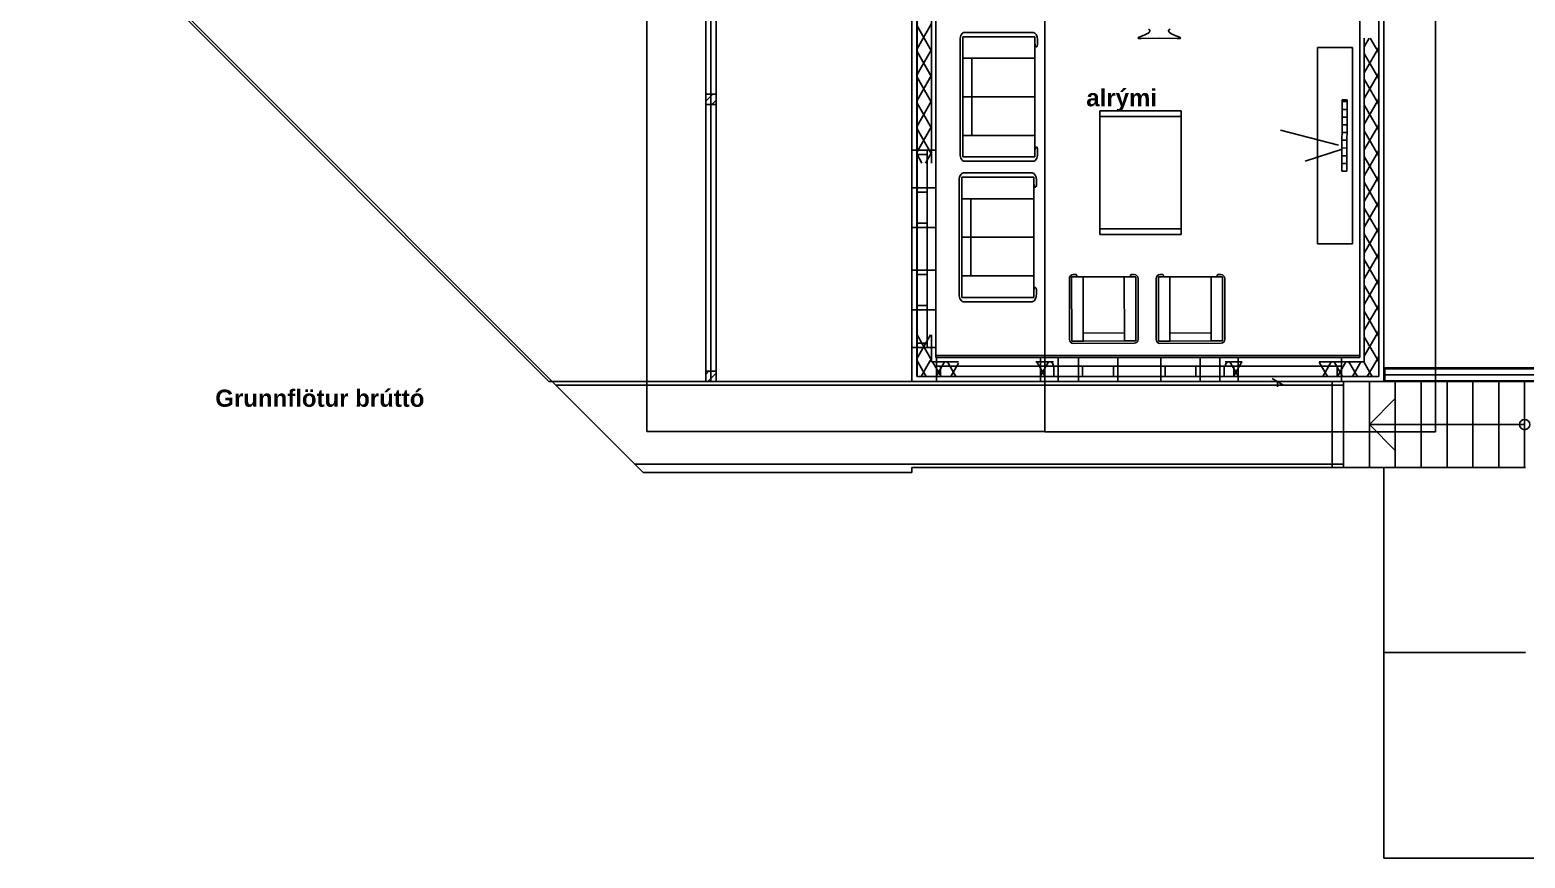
# Model space of a CAD drawing. Header units: millimetres. Extents: x -242231 to 419123, y -2399 to 525285.
# Drawn here: x -71944 to -54528, y 32485 to 42130 of the extents above; entities that cross this region are included whole.
import ezdxf

# ---------------------------------------------------------------- set-up
doc = ezdxf.new("R2010")
doc.units = ezdxf.units.MM
doc.layers.add('Grunnur', color=252, linetype='Continuous')
doc.styles.add('GENERATED_STYLE_1', font='swissb.ttf')

msp = doc.modelspace()

# ---------------------------------------------------------------- linework, layer by layer
at = {"layer": 'Grunnur', "linetype": 'Continuous'}
for p, q in [((-60121.152, 37452.991), (-60121.152, 55154.141)), ((-60121.152, 55153.107), (-60121.152, 37449.384)), ((-55571.262, 37449.384), (-55571.262, 55153.107)), ((-56171.89, 38034.093), (-56171.89, 54733.487)), ((-56232.093, 38094.077), (-56232.093, 54672.718)), ((-61611.432, 46188.546), (-61611.432, 38094.077)), ((-56452.302, 46249.316), (-56452.302, 38314.083)), ((-61671.14, 46128.496), (-61671.14, 38034.093)), ((-61671.14, 38034.093), (-61671.14, 46128.496)), ((-61670.2, 38034.083), (-61670.2, 46128.496)), ((-64072.273, 44825.194), (-64072.273, 38154.083)), ((-64012.273, 44767.503), (-64012.273, 38034.083)), ((-63952.273, 44825.194), (-63952.273, 38154.083)), ((-63952.273, 44767.503), (-63952.273, 38034.083)), ((-64072.273, 44707.377), (-64072.273, 38034.083)), ((-71944.437, 44123.173), (-64802.041, 36975.664)), ((-71944.373, 44087.206), (-65898.002, 38034.093)), ((-64760.148, 44025.277), (-64760.148, 37452.991)), ((-61391.145, 38314.083), (-61391.131, 43707.538)), ((-61671.14, 42893.578), (-61671.14, 40579.364)), ((-61611.14, 42893.578), (-61611.14, 40579.364)), ((-61441.14, 40579.364), (-61441.14, 42893.578)), ((-61391.14, 40579.364), (-61391.14, 42893.578)), ((-61611.14, 41908.962), (-61441.14, 42203.411)), ((-61441.14, 41883.917), (-61611.14, 42178.365)), ((-61108.061, 42016.971), (-61108.061, 40683.638)), ((-61078.061, 42050.305), (-60238.061, 42050.305)), ((-61078.061, 42050.305), (-61078.061, 40650.305)), ((-60258.061, 42100.305), (-61058.061, 42100.305)), ((-60238.061, 42050.305), (-60238.061, 40650.305)), ((-60208.061, 41954.471), (-60208.061, 42016.971)), ((-59039.727, 42035.716), (-59037.537, 42039.38)), ((-59036.664, 42033.069), (-59039.727, 42035.716)), ((-59037.537, 42039.38), (-59031.975, 42042.936)), ((-59030.03, 42031.167), (-59036.664, 42033.069)), ((-59031.975, 42042.936), (-59017.302, 42047.861)), ((-59015.859, 42029.518), (-59030.03, 42031.167)), ((-59017.302, 42047.861), (-58984.694, 42059.331)), ((-58999.635, 42028.854), (-59015.859, 42029.518)), ((-58789.722, 42032.993), (-58999.635, 42028.854)), ((-58984.694, 42059.331), (-58948.516, 42075.124)), ((-58948.516, 42075.124), (-58912.062, 42096.985)), ((-58899.332, 42126.835), (-58915.272, 42139.812)), ((-58912.062, 42096.985), (-58905.072, 42102.47)), ((-58905.072, 42102.47), (-58899.745, 42109.773)), ((-58899.745, 42109.773), (-58897.796, 42119.366)), ((-58897.796, 42119.366), (-58899.332, 42126.835)), ((-58789.722, 42032.993), (-58579.81, 42028.793)), ((-58681.622, 42119.335), (-58680.085, 42126.803)), ((-58679.676, 42109.741), (-58681.622, 42119.335)), ((-58680.085, 42126.803), (-58664.14, 42139.776)), ((-58674.351, 42102.437), (-58679.676, 42109.741)), ((-58667.363, 42096.949), (-58674.351, 42102.437)), ((-58630.915, 42075.078), (-58667.363, 42096.949)), ((-58594.741, 42059.274), (-58630.915, 42075.078)), ((-58562.137, 42047.795), (-58594.741, 42059.274)), ((-58579.81, 42028.793), (-58563.586, 42029.452)), ((-58563.586, 42029.452), (-58549.413, 42031.098)), ((-58547.465, 42042.865), (-58562.137, 42047.795)), ((-58549.413, 42031.098), (-58542.779, 42032.997)), ((-58541.905, 42039.308), (-58547.465, 42042.865)), ((-58542.779, 42032.997), (-58539.715, 42035.644)), ((-58539.715, 42035.644), (-58541.905, 42039.308)), ((-56451.89, 42034.773), (-56451.89, 38314.083)), ((-56401.89, 42034.773), (-56401.89, 38264.083)), ((-56401.89, 41931.647), (-56342.35, 42034.773)), ((-56231.89, 41861.231), (-56332.085, 42034.773)), ((-56231.89, 38264.083), (-56231.89, 42034.773)), ((-56171.89, 38034.083), (-56171.89, 42034.773)), ((-61611.14, 41608.962), (-61441.14, 41903.411)), ((-61441.14, 41583.917), (-61611.14, 41878.365)), ((-60238.061, 41800.305), (-61078.061, 41800.305)), ((-60230.673, 41942.226), (-60238.061, 41967.58)), ((-56536.906, 41923.11), (-56944.452, 41923.11)), ((-56944.452, 41923.11), (-56944.452, 39637.211)), ((-56536.906, 39637.211), (-56536.906, 41923.11)), ((-56401.89, 41631.647), (-56231.89, 41926.096)), ((-56231.89, 41561.231), (-56401.89, 41855.68)), ((-60973.061, 40908.638), (-60973.061, 41791.971)), ((-56401.89, 41331.647), (-56231.89, 41626.096)), ((-61611.14, 41308.962), (-61441.14, 41603.411)), ((-61441.14, 41283.917), (-61611.14, 41578.365)), ((-56231.89, 41261.231), (-56401.89, 41555.68)), ((-63952.273, 41382.317), (-64072.273, 41382.317)), ((-64072.273, 41382.317), (-64072.273, 41262.317)), ((-64072.273, 41298.561), (-63988.517, 41382.317)), ((-64002.451, 41262.317), (-63952.273, 41312.495)), ((-63952.273, 41262.317), (-63952.273, 41382.317)), ((-61611.14, 41008.962), (-61441.14, 41303.411)), ((-61441.14, 40983.917), (-61611.14, 41278.365)), ((-60238.061, 41350.305), (-61078.061, 41350.305)), ((-56658.459, 41314.408), (-56660.938, 40484.677)), ((-56601.853, 41294.504), (-56658.518, 41294.673)), ((-56601.794, 41314.239), (-56658.459, 41314.408)), ((-56604.272, 40484.508), (-56601.794, 41314.239)), ((-56401.89, 41031.647), (-56231.89, 41326.096)), ((-64072.273, 41262.317), (-63952.273, 41262.317)), ((-58536.008, 41187.487), (-59481.804, 41187.487)), ((-59481.804, 41187.487), (-59481.804, 39814.166)), ((-59481.804, 39747.081), (-59481.804, 41120.402)), ((-59481.804, 41120.402), (-58536.008, 41120.402)), ((-58536.008, 39814.166), (-58536.008, 41187.487)), ((-58536.008, 41120.402), (-58536.008, 39747.081)), ((-56602.391, 41114.505), (-56659.056, 41114.674)), ((-56602.122, 41204.505), (-56658.787, 41204.674)), ((-56231.89, 40961.231), (-56401.89, 41255.68)), ((-61611.14, 40708.962), (-61441.14, 41003.411)), ((-61441.14, 40683.917), (-61611.14, 40978.365)), ((-56703.062, 40785.895), (-57377.083, 40960.72)), ((-56602.928, 40934.506), (-56659.594, 40934.675)), ((-56602.659, 41024.505), (-56659.325, 41024.675)), ((-56401.89, 40731.647), (-56231.89, 41026.096)), ((-56231.89, 40661.231), (-56401.89, 40955.68)), ((-61078.061, 40900.305), (-60238.061, 40900.305)), ((-60230.673, 40758.384), (-60232.449, 40752.576)), ((-60227.908, 40762.993), (-60230.673, 40758.384)), ((-60224.423, 40765.952), (-60227.908, 40762.993)), ((-60220.561, 40766.971), (-60224.423, 40765.952)), ((-60216.698, 40765.952), (-60220.561, 40766.971)), ((-60213.213, 40762.993), (-60216.698, 40765.952)), ((-60210.448, 40758.384), (-60213.213, 40762.993)), ((-60208.673, 40752.576), (-60210.448, 40758.384)), ((-56603.197, 40844.506), (-56659.863, 40844.675)), ((-61671.14, 39829.364), (-61671.14, 40729.364)), ((-61671.14, 40729.364), (-61611.14, 40729.364)), ((-61671.14, 40538.726), (-61671.14, 40726.226)), ((-61611.14, 40729.364), (-61611.14, 40679.364)), ((-61611.14, 40729.364), (-61491.14, 40729.364)), ((-61611.14, 40679.364), (-61491.14, 40679.364)), ((-61611.14, 40679.364), (-61611.14, 39879.364)), ((-61491.14, 40679.364), (-61611.14, 40679.364)), ((-61611.14, 40679.364), (-61611.14, 39879.364)), ((-61553.982, 40579.364), (-61611.14, 40678.365)), ((-61512.758, 40579.364), (-61441.14, 40703.411)), ((-61491.14, 40679.364), (-61491.14, 40729.364)), ((-61491.14, 40729.364), (-61441.14, 40729.364)), ((-61491.14, 39879.364), (-61491.14, 40679.364)), ((-61491.14, 39879.364), (-61491.14, 40679.364)), ((-61441.14, 40729.364), (-61391.14, 40729.364)), ((-61391.14, 40729.364), (-61391.14, 39829.364)), ((-61391.14, 40538.726), (-61391.14, 40726.226)), ((-61391.14, 40538.726), (-61391.14, 40726.226)), ((-60238.061, 40650.305), (-61078.061, 40650.305)), ((-61058.061, 40600.305), (-60258.061, 40600.305)), ((-60232.449, 40752.576), (-60238.061, 40728.477)), ((-60208.061, 40746.138), (-60208.673, 40752.576)), ((-60208.061, 40683.638), (-60208.061, 40746.138)), ((-56660.166, 40742.962), (-57090.153, 40601.424)), ((-56603.735, 40664.507), (-56660.4, 40664.676)), ((-56603.466, 40754.507), (-56660.131, 40754.676)), ((-56451.89, 40538.726), (-56451.89, 40726.226)), ((-56451.89, 40538.726), (-56451.89, 40726.226)), ((-56401.89, 40431.647), (-56231.89, 40726.096)), ((-56231.89, 40361.231), (-56401.89, 40655.68)), ((-56171.89, 40538.726), (-56171.89, 40726.226)), ((-61090.824, 40414.512), (-60250.824, 40414.512)), ((-61090.824, 40414.512), (-61090.824, 39014.512)), ((-60270.824, 40464.512), (-61070.824, 40464.512)), ((-60250.824, 40414.512), (-60250.824, 39014.512)), ((-56660.938, 40484.677), (-56604.272, 40484.508)), ((-56604.004, 40574.507), (-56660.669, 40574.677)), ((-56401.89, 40131.647), (-56231.89, 40426.096)), ((-61671.14, 38869.376), (-61671.14, 40289.376)), ((-61671.14, 40289.376), (-61611.14, 40289.376)), ((-61611.14, 40289.376), (-61611.14, 40239.376)), ((-61611.14, 40289.376), (-61491.14, 40289.376)), ((-61611.14, 40239.376), (-61491.14, 40239.376)), ((-61611.14, 40239.376), (-61611.14, 38919.376)), ((-61491.14, 40239.376), (-61611.14, 40239.376)), ((-61611.14, 40239.376), (-61611.14, 38919.376)), ((-61491.14, 40239.376), (-61491.14, 40289.376)), ((-61491.14, 40289.376), (-61441.14, 40289.376)), ((-61491.14, 38919.376), (-61491.14, 40239.376)), ((-61491.14, 38919.376), (-61491.14, 40239.376)), ((-61441.14, 40289.376), (-61391.14, 40289.376)), ((-61391.14, 40289.376), (-61391.14, 38869.376)), ((-61120.824, 40381.178), (-61120.824, 39047.845)), ((-60243.437, 40306.433), (-60250.824, 40331.787)), ((-60220.824, 40318.678), (-60220.824, 40381.178)), ((-56231.89, 40061.231), (-56401.89, 40355.68)), ((-60250.824, 40164.512), (-61090.824, 40164.512)), ((-60985.824, 39272.845), (-60985.824, 40156.178)), ((-56401.89, 39831.647), (-56231.89, 40126.096)), ((-56231.89, 39761.231), (-56401.89, 40055.68)), ((-61671.14, 39829.364), (-61611.14, 39829.364)), ((-61491.14, 39879.364), (-61611.14, 39879.364)), ((-61611.14, 39879.364), (-61611.14, 39829.364)), ((-61611.14, 39879.364), (-61491.14, 39879.364)), ((-61611.14, 39829.364), (-61491.14, 39829.364)), ((-61491.14, 39829.364), (-61491.14, 39879.364)), ((-61491.14, 39829.364), (-61441.14, 39829.364)), ((-61441.14, 39829.364), (-61391.14, 39829.364)), ((-60250.824, 39714.512), (-61090.824, 39714.512)), ((-59481.804, 39814.166), (-58536.008, 39814.166)), ((-58536.008, 39747.081), (-59481.804, 39747.081)), ((-56401.89, 39531.647), (-56231.89, 39826.096)), ((-56231.89, 39461.231), (-56401.89, 39755.68)), ((-56944.452, 39637.211), (-56536.906, 39637.211)), ((-56401.89, 39231.647), (-56231.89, 39526.096)), ((-56231.89, 39161.231), (-56401.89, 39455.68)), ((-61671.14, 38430.243), (-61671.14, 39330.243)), ((-61671.14, 39330.243), (-61611.14, 39330.243)), ((-61611.14, 39330.243), (-61611.14, 39280.243)), ((-61611.14, 39330.243), (-61491.14, 39330.243)), ((-61611.14, 39280.243), (-61491.14, 39280.243)), ((-61611.14, 39280.243), (-61611.14, 38480.243)), ((-61491.14, 39280.243), (-61611.14, 39280.243)), ((-61611.14, 39280.243), (-61611.14, 38480.243)), ((-61491.14, 39280.243), (-61491.14, 39330.243)), ((-61491.14, 39330.243), (-61441.14, 39330.243)), ((-61491.14, 38480.243), (-61491.14, 39280.243)), ((-61491.14, 38480.243), (-61491.14, 39280.243)), ((-61441.14, 39330.243), (-61391.14, 39330.243)), ((-61391.14, 39330.243), (-61391.14, 38430.243)), ((-61090.824, 39264.512), (-60250.824, 39264.512)), ((-59833.196, 39252.275), (-59836.56, 39235.263)), ((-59836.56, 39235.263), (-59835.776, 38524.153)), ((-59823.577, 39266.705), (-59833.196, 39252.275)), ((-59809.169, 39276.355), (-59823.577, 39266.705)), ((-59809.913, 39253.07), (-59676.58, 39253.218)), ((-59809.089, 38506.404), (-59809.913, 39253.07)), ((-59792.165, 39279.757), (-59809.169, 39276.355)), ((-59758.832, 39279.793), (-59792.165, 39279.757)), ((-59755.374, 39258.119), (-59765.793, 39253.119)), ((-59758.832, 39279.793), (-59755.397, 39279.253)), ((-59755.397, 39279.253), (-59752.298, 39277.679)), ((-59752.278, 39259.701), (-59755.374, 39258.119)), ((-59752.298, 39277.679), (-59749.837, 39275.223)), ((-59749.823, 39262.161), (-59752.278, 39259.701)), ((-59749.837, 39275.223), (-59748.256, 39272.128)), ((-59748.248, 39265.261), (-59749.823, 39262.161)), ((-59748.256, 39272.128), (-59747.708, 39268.695)), ((-59747.708, 39268.695), (-59748.248, 39265.261)), ((-59672.136, 39253.222), (-59676.58, 39253.218)), ((-59676.58, 39253.218), (-59675.756, 38506.551)), ((-59672.136, 39253.222), (-59201.025, 39253.742)), ((-59196.58, 39253.747), (-59201.025, 39253.742)), ((-59196.58, 39253.747), (-59063.247, 39253.894)), ((-59195.756, 38507.081), (-59196.58, 39253.747)), ((-59124.946, 39272.815), (-59125.486, 39269.381)), ((-59125.486, 39269.381), (-59124.939, 39265.948)), ((-59123.372, 39275.915), (-59124.946, 39272.815)), ((-59124.939, 39265.948), (-59123.357, 39262.853)), ((-59120.916, 39278.375), (-59123.372, 39275.915)), ((-59123.357, 39262.853), (-59120.896, 39260.397)), ((-59117.82, 39279.957), (-59120.916, 39278.375)), ((-59120.896, 39260.397), (-59117.797, 39258.822)), ((-59114.388, 39280.505), (-59117.82, 39279.957)), ((-59117.797, 39258.822), (-59104.939, 39253.848)), ((-59081.054, 39280.541), (-59114.388, 39280.505)), ((-59064.042, 39277.177), (-59081.054, 39280.541)), ((-59049.613, 39267.559), (-59064.042, 39277.177)), ((-59063.247, 39253.894), (-59062.423, 38507.228)), ((-59039.963, 39253.15), (-59049.613, 39267.559)), ((-59036.561, 39236.146), (-59039.963, 39253.15)), ((-59035.776, 38525.035), (-59036.561, 39236.146)), ((-58823.112, 39252.275), (-58826.476, 39235.263)), ((-58826.476, 39235.263), (-58825.691, 38524.153)), ((-58813.493, 39266.705), (-58823.112, 39252.275)), ((-58799.085, 39276.355), (-58813.493, 39266.705)), ((-58799.829, 39253.07), (-58666.496, 39253.218)), ((-58799.005, 38506.404), (-58799.829, 39253.07)), ((-58782.08, 39279.757), (-58799.085, 39276.355)), ((-58748.747, 39279.793), (-58782.08, 39279.757)), ((-58745.29, 39258.119), (-58755.709, 39253.119)), ((-58748.747, 39279.793), (-58745.313, 39279.253)), ((-58745.313, 39279.253), (-58742.214, 39277.679)), ((-58742.194, 39259.701), (-58745.29, 39258.119)), ((-58742.214, 39277.679), (-58739.753, 39275.223)), ((-58739.739, 39262.161), (-58742.194, 39259.701)), ((-58739.753, 39275.223), (-58738.171, 39272.128)), ((-58738.164, 39265.261), (-58739.739, 39262.161)), ((-58738.171, 39272.128), (-58737.624, 39268.695)), ((-58737.624, 39268.695), (-58738.164, 39265.261)), ((-58662.051, 39253.222), (-58666.496, 39253.218)), ((-58666.496, 39253.218), (-58665.672, 38506.551)), ((-58662.051, 39253.222), (-58190.94, 39253.742)), ((-58186.496, 39253.747), (-58190.94, 39253.742)), ((-58186.496, 39253.747), (-58053.163, 39253.894)), ((-58185.672, 38507.081), (-58186.496, 39253.747)), ((-58114.862, 39272.815), (-58115.402, 39269.381)), ((-58115.402, 39269.381), (-58114.854, 39265.948)), ((-58113.287, 39275.915), (-58114.862, 39272.815)), ((-58114.854, 39265.948), (-58113.273, 39262.853)), ((-58110.832, 39278.375), (-58113.287, 39275.915)), ((-58113.273, 39262.853), (-58110.812, 39260.397)), ((-58107.736, 39279.957), (-58110.832, 39278.375)), ((-58110.812, 39260.397), (-58107.713, 39258.822)), ((-58104.303, 39280.505), (-58107.736, 39279.957)), ((-58107.713, 39258.822), (-58094.854, 39253.848)), ((-58070.97, 39280.541), (-58104.303, 39280.505)), ((-58053.958, 39277.177), (-58070.97, 39280.541)), ((-58039.528, 39267.559), (-58053.958, 39277.177)), ((-58053.163, 39253.894), (-58052.339, 38507.228)), ((-58029.878, 39253.15), (-58039.528, 39267.559)), ((-58026.476, 39236.146), (-58029.878, 39253.15)), ((-58025.692, 38525.035), (-58026.476, 39236.146)), ((-56401.89, 38931.647), (-56231.89, 39226.096)), ((-60250.824, 39014.512), (-61090.824, 39014.512)), ((-60245.212, 39116.783), (-60250.824, 39092.684)), ((-60243.437, 39122.591), (-60245.212, 39116.783)), ((-60240.671, 39127.2), (-60243.437, 39122.591)), ((-60237.187, 39130.159), (-60240.671, 39127.2)), ((-60233.324, 39131.178), (-60237.187, 39130.159)), ((-60229.461, 39130.159), (-60233.324, 39131.178)), ((-60225.977, 39127.2), (-60229.461, 39130.159)), ((-60223.211, 39122.591), (-60225.977, 39127.2)), ((-60221.436, 39116.783), (-60223.211, 39122.591)), ((-60220.824, 39110.345), (-60221.436, 39116.783)), ((-60220.824, 39047.845), (-60220.824, 39110.345)), ((-56231.89, 38861.231), (-56401.89, 39155.68)), ((-61671.14, 38869.376), (-61611.14, 38869.376)), ((-61491.14, 38919.376), (-61611.14, 38919.376)), ((-61611.14, 38919.376), (-61611.14, 38869.376)), ((-61611.14, 38919.376), (-61491.14, 38919.376)), ((-61611.14, 38869.376), (-61491.14, 38869.376)), ((-61491.14, 38869.376), (-61491.14, 38919.376)), ((-61491.14, 38869.376), (-61441.14, 38869.376)), ((-61441.14, 38869.376), (-61391.14, 38869.376)), ((-61070.824, 38964.512), (-60270.824, 38964.512)), ((-56401.89, 38631.647), (-56231.89, 38926.096)), ((-56231.89, 38561.231), (-56401.89, 38855.68)), ((-61671.14, 38580.243), (-61671.14, 38034.083)), ((-61611.14, 38580.243), (-61611.14, 38264.083)), ((-61611.14, 38308.962), (-61454.516, 38580.243)), ((-61441.14, 38283.917), (-61611.14, 38578.365)), ((-61441.14, 38264.083), (-61441.14, 38580.243)), ((-61391.14, 38314.083), (-61391.14, 38580.243)), ((-59835.776, 38524.153), (-59832.374, 38507.148)), ((-59832.374, 38507.148), (-59822.723, 38492.74)), ((-59822.723, 38492.74), (-59808.294, 38483.122)), ((-59675.756, 38506.551), (-59809.089, 38506.404)), ((-59675.756, 38506.551), (-59671.312, 38506.556)), ((-59200.304, 38600.409), (-59671.415, 38599.89)), ((-59200.201, 38507.076), (-59671.312, 38506.556)), ((-59200.201, 38507.076), (-59195.756, 38507.081)), ((-59062.423, 38507.228), (-59195.756, 38507.081)), ((-59063.167, 38483.944), (-59048.759, 38493.594)), ((-59048.759, 38493.594), (-59039.14, 38508.023)), ((-59039.14, 38508.023), (-59035.776, 38525.035)), ((-58825.691, 38524.153), (-58822.289, 38507.148)), ((-58822.289, 38507.148), (-58812.639, 38492.74)), ((-58812.639, 38492.74), (-58798.21, 38483.122)), ((-58665.672, 38506.551), (-58799.005, 38506.404)), ((-58665.672, 38506.551), (-58661.227, 38506.556)), ((-58190.219, 38600.409), (-58661.33, 38599.89)), ((-58190.116, 38507.076), (-58661.227, 38506.556)), ((-58190.116, 38507.076), (-58185.672, 38507.081)), ((-58052.339, 38507.228), (-58185.672, 38507.081)), ((-58053.083, 38483.944), (-58038.674, 38493.594)), ((-58038.674, 38493.594), (-58029.056, 38508.023)), ((-58029.056, 38508.023), (-58025.692, 38525.035)), ((-56401.89, 38331.647), (-56231.89, 38626.096)), ((-56233.536, 38264.083), (-56401.89, 38555.68)), ((-61671.14, 38430.243), (-61611.14, 38430.243)), ((-61491.14, 38480.243), (-61611.14, 38480.243)), ((-61611.14, 38480.243), (-61611.14, 38430.243)), ((-61611.14, 38480.243), (-61491.14, 38480.243)), ((-61611.14, 38430.243), (-61491.14, 38430.243)), ((-61491.14, 38430.243), (-61491.14, 38480.243)), ((-61491.14, 38430.243), (-61441.14, 38430.243)), ((-61441.14, 38430.243), (-61391.14, 38430.243)), ((-56452.302, 38340.103), (-61391.145, 38340.103)), ((-59808.294, 38483.122), (-59791.282, 38479.757)), ((-59791.282, 38479.757), (-59080.171, 38480.542)), ((-59080.171, 38480.542), (-59063.167, 38483.944)), ((-58798.21, 38483.122), (-58781.198, 38479.757)), ((-58781.198, 38479.757), (-58070.087, 38480.542)), ((-58070.087, 38480.542), (-58053.083, 38483.944)), ((-56267.694, 38264.083), (-56231.89, 38326.096)), ((-63952.273, 38154.083), (-64072.273, 38154.083)), ((-64072.273, 38154.083), (-64072.273, 38034.083)), ((-64072.273, 38116.58), (-64034.77, 38154.083)), ((-63952.273, 38034.083), (-63952.273, 38154.083)), ((-61602.894, 38264.083), (-61611.14, 38278.365)), ((-61611.14, 38264.083), (-61611.14, 38094.083)), ((-61543.688, 38161.535), (-61602.894, 38264.083)), ((-61561.995, 38094.083), (-61494.863, 38210.36)), ((-61504.744, 38094.083), (-61543.688, 38161.535)), ((-61494.863, 38210.36), (-61463.846, 38264.083)), ((-61463.846, 38264.083), (-61441.14, 38303.411)), ((-61125.971, 38264.083), (-61441.14, 38264.083)), ((-61331.539, 38094.083), (-61429.689, 38264.083)), ((-56452.302, 38314.083), (-61391.145, 38314.083)), ((-61125.971, 38314.083), (-61391.14, 38314.083)), ((-61388.79, 38094.083), (-61290.641, 38264.083)), ((-61385.971, 38314.083), (-59965.971, 38314.083)), ((-61385.971, 38264.083), (-61385.971, 38314.083)), ((-61385.971, 38214.083), (-61385.971, 38264.083)), ((-61335.971, 38214.083), (-61385.971, 38214.083)), ((-61385.971, 38094.083), (-61385.971, 38214.083)), ((-61335.971, 38094.083), (-61335.971, 38214.083)), ((-60015.971, 38214.083), (-61335.971, 38214.083)), ((-60015.971, 38214.083), (-61335.971, 38214.083)), ((-61335.971, 38214.083), (-61335.971, 38094.083)), ((-61158.334, 38094.083), (-61256.484, 38264.083)), ((-61215.585, 38094.083), (-61125.971, 38249.299)), ((-60021.47, 38314.083), (-60225.971, 38314.083)), ((-60021.47, 38264.083), (-60225.971, 38264.083)), ((-60119.104, 38094.083), (-60217.253, 38264.083)), ((-60176.355, 38094.083), (-60078.205, 38264.083)), ((-60171.47, 38314.083), (-59271.47, 38314.083)), ((-60171.47, 38264.083), (-60171.47, 38314.083)), ((-60171.47, 38214.083), (-60171.47, 38264.083)), ((-60121.47, 38214.083), (-60171.47, 38214.083)), ((-60171.47, 38094.083), (-60171.47, 38214.083)), ((-60121.47, 38094.083), (-60121.47, 38214.083)), ((-59321.47, 38214.083), (-60121.47, 38214.083)), ((-59321.47, 38214.083), (-60121.47, 38214.083)), ((-60121.47, 38214.083), (-60121.47, 38094.083)), ((-60021.47, 38224.976), (-60044.048, 38264.083)), ((-59965.971, 38214.083), (-60015.971, 38214.083)), ((-60015.971, 38214.083), (-60015.971, 38094.083)), ((-60015.971, 38094.083), (-60015.971, 38214.083)), ((-59965.971, 38264.083), (-59965.971, 38314.083)), ((-59965.971, 38214.083), (-59965.971, 38264.083)), ((-59965.971, 38094.083), (-59965.971, 38214.083)), ((-59731.47, 38314.083), (-58311.47, 38314.083)), ((-59731.47, 38264.083), (-59731.47, 38314.083)), ((-59731.47, 38214.083), (-59731.47, 38264.083)), ((-59681.47, 38214.083), (-59731.47, 38214.083)), ((-59731.47, 38094.083), (-59731.47, 38214.083)), ((-59681.47, 38094.083), (-59681.47, 38214.083)), ((-58361.47, 38214.083), (-59681.47, 38214.083)), ((-58361.47, 38214.083), (-59681.47, 38214.083)), ((-59681.47, 38214.083), (-59681.47, 38094.083)), ((-59271.47, 38214.083), (-59321.47, 38214.083)), ((-59321.47, 38214.083), (-59321.47, 38094.083)), ((-59321.47, 38094.083), (-59321.47, 38214.083)), ((-59271.47, 38264.083), (-59271.47, 38314.083)), ((-59271.47, 38214.083), (-59271.47, 38264.083)), ((-59271.47, 38094.083), (-59271.47, 38214.083)), ((-58771.874, 38314.083), (-57871.874, 38314.083)), ((-58771.874, 38264.083), (-58771.874, 38314.083)), ((-58771.874, 38214.083), (-58771.874, 38264.083)), ((-58721.874, 38214.083), (-58771.874, 38214.083)), ((-58771.874, 38094.083), (-58771.874, 38214.083)), ((-58721.874, 38094.083), (-58721.874, 38214.083)), ((-57921.874, 38214.083), (-58721.874, 38214.083)), ((-57921.874, 38214.083), (-58721.874, 38214.083)), ((-58721.874, 38214.083), (-58721.874, 38094.083)), ((-58311.47, 38214.083), (-58361.47, 38214.083)), ((-58361.47, 38214.083), (-58361.47, 38094.083)), ((-58361.47, 38094.083), (-58361.47, 38214.083)), ((-58311.47, 38264.083), (-58311.47, 38314.083)), ((-58311.47, 38214.083), (-58311.47, 38264.083)), ((-58311.47, 38094.083), (-58311.47, 38214.083)), ((-58085.089, 38314.083), (-56665.089, 38314.083)), ((-58085.089, 38264.083), (-58085.089, 38314.083)), ((-58085.089, 38214.083), (-58085.089, 38264.083)), ((-58035.089, 38214.083), (-58085.089, 38214.083)), ((-58085.089, 38094.083), (-58085.089, 38214.083)), ((-58035.089, 38094.083), (-58035.089, 38214.083)), ((-56715.089, 38214.083), (-58035.089, 38214.083)), ((-56715.089, 38214.083), (-58035.089, 38214.083)), ((-58035.089, 38214.083), (-58035.089, 38094.083)), ((-57825.089, 38314.083), (-58021.874, 38314.083)), ((-57825.089, 38264.083), (-58021.874, 38264.083)), ((-58021.874, 38225.753), (-57999.744, 38264.083)), ((-57867.438, 38094.083), (-57965.587, 38264.083)), ((-57924.689, 38094.083), (-57826.539, 38264.083)), ((-57871.874, 38214.083), (-57921.874, 38214.083)), ((-57921.874, 38214.083), (-57921.874, 38094.083)), ((-57921.874, 38094.083), (-57921.874, 38214.083)), ((-57871.874, 38264.083), (-57871.874, 38314.083)), ((-57871.874, 38214.083), (-57871.874, 38264.083)), ((-57871.874, 38094.083), (-57871.874, 38214.083)), ((-56451.89, 38314.083), (-56925.089, 38314.083)), ((-56401.89, 38264.083), (-56925.089, 38264.083)), ((-56828.207, 38094.083), (-56925.089, 38261.887)), ((-56885.458, 38094.083), (-56787.309, 38264.083)), ((-56655.002, 38094.083), (-56753.152, 38264.083)), ((-56665.089, 38214.083), (-56715.089, 38214.083)), ((-56715.089, 38214.083), (-56715.089, 38094.083)), ((-56715.089, 38094.083), (-56715.089, 38214.083)), ((-56712.253, 38094.083), (-56614.104, 38264.083)), ((-56665.089, 38264.083), (-56665.089, 38314.083)), ((-56665.089, 38214.083), (-56665.089, 38264.083)), ((-56665.089, 38094.083), (-56665.089, 38214.083)), ((-56481.797, 38094.083), (-56579.947, 38264.083)), ((-56539.048, 38094.083), (-56440.899, 38264.083)), ((-56401.89, 38255.68), (-56406.742, 38264.083)), ((-56308.592, 38094.083), (-56401.89, 38255.68)), ((-56365.843, 38094.083), (-56316.813, 38179.006)), ((-56316.813, 38179.006), (-56267.694, 38264.083)), ((-56231.89, 38261.231), (-56233.536, 38264.083)), ((-56231.89, 38094.083), (-56231.89, 38264.083)), ((-52532.953, 38194.438), (-56161.072, 38194.067)), ((-56161.072, 38194.067), (-56161.055, 38034.067)), ((-56161.071, 38183.664), (-52522.177, 38183.664)), ((-65898.002, 38034.093), (-61671.14, 38034.093)), ((-65819.313, 37993.664), (-56642.63, 37993.664)), ((-64072.273, 38034.083), (-63952.273, 38034.083)), ((-64072.273, 38034.083), (-63952.273, 38034.083)), ((-64048.704, 38034.083), (-63952.273, 38130.514)), ((-61671.14, 38034.093), (-56171.89, 38034.093)), ((-61671.14, 38034.083), (-61611.14, 38034.083)), ((-56642.63, 38034.083), (-61670.2, 38034.083)), ((-61611.432, 38094.077), (-56232.093, 38094.077)), ((-61611.14, 38094.083), (-61441.14, 38094.083)), ((-61611.14, 38034.083), (-61125.971, 38034.083)), ((-61441.14, 38094.083), (-61125.971, 38094.083)), ((-61385.971, 38094.083), (-61335.971, 38094.083)), ((-61385.971, 38034.083), (-61385.971, 38094.083)), ((-59965.971, 38034.083), (-61385.971, 38034.083)), ((-61335.971, 38094.083), (-60015.971, 38094.083)), ((-61335.971, 38094.083), (-60015.971, 38094.083)), ((-60225.971, 38094.083), (-60021.47, 38094.083)), ((-60225.971, 38034.083), (-60021.47, 38034.083)), ((-60171.47, 38094.083), (-60121.47, 38094.083)), ((-60171.47, 38034.083), (-60171.47, 38094.083)), ((-59271.47, 38034.083), (-60171.47, 38034.083)), ((-60121.47, 38094.083), (-59321.47, 38094.083)), ((-60121.47, 38094.083), (-59321.47, 38094.083)), ((-60015.971, 38094.083), (-59965.971, 38094.083)), ((-59965.971, 38034.083), (-59965.971, 38094.083)), ((-59731.47, 38094.083), (-59681.47, 38094.083)), ((-59731.47, 38034.083), (-59731.47, 38094.083)), ((-58311.47, 38034.083), (-59731.47, 38034.083)), ((-59681.47, 38094.083), (-58361.47, 38094.083)), ((-59681.47, 38094.083), (-58361.47, 38094.083)), ((-59321.47, 38094.083), (-59271.47, 38094.083)), ((-59271.47, 38034.083), (-59271.47, 38094.083)), ((-58771.874, 38094.083), (-58721.874, 38094.083)), ((-58771.874, 38034.083), (-58771.874, 38094.083)), ((-57871.874, 38034.083), (-58771.874, 38034.083)), ((-58721.874, 38094.083), (-57921.874, 38094.083)), ((-58721.874, 38094.083), (-57921.874, 38094.083)), ((-58361.47, 38094.083), (-58311.47, 38094.083)), ((-58311.47, 38034.083), (-58311.47, 38094.083)), ((-58085.089, 38094.083), (-58035.089, 38094.083)), ((-58085.089, 38034.083), (-58085.089, 38094.083)), ((-56665.089, 38034.083), (-58085.089, 38034.083)), ((-58035.089, 38094.083), (-56715.089, 38094.083)), ((-58035.089, 38094.083), (-56715.089, 38094.083)), ((-58021.874, 38094.083), (-57825.089, 38094.083)), ((-58021.874, 38034.083), (-57825.089, 38034.083)), ((-57921.874, 38094.083), (-57871.874, 38094.083)), ((-57871.874, 38034.083), (-57871.874, 38094.083)), ((-57319.029, 38034.083), (-57506.529, 38034.083)), ((-57475.279, 38070.167), (-57350.279, 37997.998)), ((-57412.779, 37972.958), (-57412.779, 38034.083)), ((-56925.089, 38094.083), (-56401.89, 38094.083)), ((-56925.089, 38034.083), (-56231.89, 38034.083)), ((-52390.998, 38034.083), (-56776.083, 38034.083)), ((-56776.083, 38034.083), (-56776.083, 37033.64)), ((-56715.089, 38094.083), (-56665.089, 38094.083)), ((-56665.089, 38034.083), (-56665.089, 38094.083)), ((-54533.151, 38034.093), (-56642.951, 38034.093)), ((-56642.951, 37034.093), (-56642.951, 38034.093)), ((-56642.951, 37034.093), (-56642.951, 38034.093)), ((-56642.63, 37034.66), (-56642.63, 38034.083)), ((-56401.89, 38094.083), (-56231.89, 38094.083)), ((-56341.551, 37034.093), (-56341.551, 38034.093)), ((-56171.89, 38034.083), (-56231.89, 38034.083)), ((-56161.063, 38113.664), (-52452.17, 38113.664)), ((-56161.056, 38043.664), (-52382.163, 38043.664)), ((-56161.055, 38034.067), (-52372.953, 38034.455)), ((-56040.151, 37034.093), (-56040.151, 38034.093)), ((-55738.751, 37034.093), (-55738.751, 38034.093)), ((-55437.351, 37034.093), (-55437.351, 38034.093)), ((-55135.951, 37034.093), (-55135.951, 38034.093)), ((-54834.551, 37034.093), (-54834.551, 38034.093)), ((-54533.151, 37034.093), (-54533.151, 38034.093)), ((-54533.151, 37034.093), (-54533.151, 38034.093)), ((-56341.551, 37534.093), (-56040.151, 37835.493)), ((-64760.148, 37452.991), (-60121.152, 37452.991)), ((-60121.152, 37449.384), (-55571.262, 37449.384)), ((-54533.151, 37534.093), (-56341.551, 37534.093)), ((-56341.551, 37534.093), (-56040.151, 37232.693)), ((-64899.971, 37073.664), (-56642.63, 37073.664)), ((-64802.041, 36975.664), (-61670.2, 36975.664)), ((-61670.2, 36975.664), (-61670.2, 37034.66)), ((-61670.2, 37034.66), (-56642.63, 37034.66)), ((-56776.083, 37033.64), (-56171.89, 37033.64)), ((-54533.151, 37034.093), (-56642.951, 37034.093)), ((-56171.89, 37033.64), (-56171.89, 32485.162)), ((-54522.621, 37032.152), (-56171.89, 37032.152)), ((-56171.89, 37032.152), (-56171.89, 34878.072)), ((-56171.89, 34878.072), (-54522.621, 34878.072)), ((-56171.89, 32485.162), (-40281.169, 32485.162))]:
    msp.add_line(p, q, dxfattribs=at)
msp.add_circle((-54533.151, 37534.093), 60, dxfattribs=at)
at = {"layer": 'Grunnur', "linetype": 'Continuous', "extrusion": (0, 0, -1)}
for centre, major_axis, start_param, end_param in [((-61058.061, 42016.971), (0, -83.333), 1.570796327, 3.141592654), ((-60258.061, 42016.971), (0, -83.333), 3.141592654, 4.71238898), ((-60220.561, 41954.471), (0, -20.833), 4.71238898, 7.22566317), ((-61058.061, 40683.638), (0, -83.333), 0, 1.570796327), ((-60258.061, 40683.638), (0, -83.333), 4.71238898, 6.283185307), ((-61070.824, 40381.178), (0, -83.333), 1.570796327, 3.141592654), ((-60270.824, 40381.178), (0, -83.333), 3.141592654, 4.71238898), ((-60233.324, 40318.678), (0, -20.833), 4.71238898, 7.22566317), ((-61070.824, 39047.845), (0, -83.333), 0, 1.570796327), ((-60270.824, 39047.845), (0, -83.333), 4.71238898, 6.283185307)]:
    msp.add_ellipse(centre, major_axis=major_axis, ratio=0.6, start_param=start_param, end_param=end_param, dxfattribs=at)
at = {"layer": 'Grunnur', "linetype": 'Continuous'}
for p in [(-61611.14, 40729.364), (-61611.14, 40289.376), (-61611.14, 39829.364), (-61611.14, 39330.243), (-61611.14, 38869.376), (-61611.14, 38430.243), (-61385.971, 38094.083), (-60171.47, 38094.083), (-59965.971, 38094.083), (-59731.47, 38094.083), (-59271.47, 38094.083), (-58771.874, 38094.083), (-58311.47, 38094.083), (-58085.089, 38094.083), (-57871.874, 38094.083), (-56665.089, 38094.083)]:
    msp.add_point(p, dxfattribs=at)

# ---------------------------------------------------------------- texts
at = {"layer": 'Grunnur', "linetype": 'Continuous', "style": 'GENERATED_STYLE_1'}
for s, height, p in [('alrými', 200, (-59638.862, 41240.305)), ('Grunnflötur brúttó', 199.99981, (-69784.826, 37741.085))]:
    msp.add_text(s, height=height, dxfattribs=at).set_placement(p)

doc.saveas('drawing.dxf')
